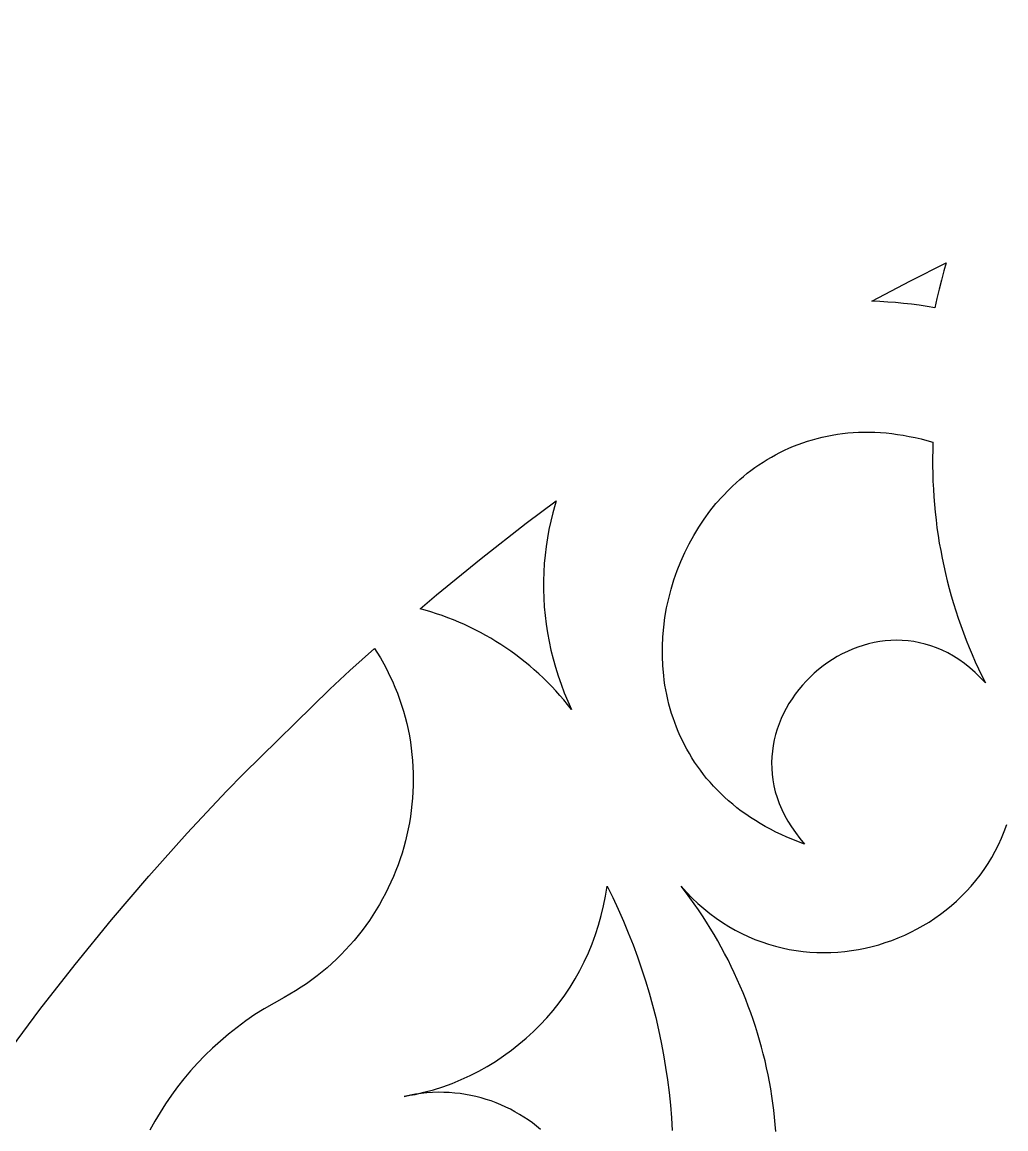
# Model space of a CAD drawing. Extents: x -570 to 570, y -570 to 570.
# Drawn here: x -232.7 to -121.8, y 162.3 to 287.1 of the extents above; entities that cross this region are included whole.
import ezdxf

# ---------------------------------------------------------------- set-up
doc = ezdxf.new("R2010")
doc.units = 0
doc.layers.add('LAYER_1', color=18, linetype='CONTINUOUS')
doc.layers.add('LAYER_2', color=174, linetype='CONTINUOUS')

msp = doc.modelspace()

# ---------------------------------------------------------------- linework, layer by layer
at = {"layer": 'LAYER_1'}
for points in [[(-128.74, 259.09), (-129.02, 258.05), (-129.29, 257.01), (-129.53, 255.97), (-129.76, 254.93), (-130.64, 255.08), (-131.53, 255.21), (-132.41, 255.33), (-133.3, 255.43), (-134.18, 255.52), (-135.07, 255.58), (-135.96, 255.63), (-136.85, 255.67), (-136.87, 255.67), (-132.51, 257.97), (-128.49, 259.98)], [(-136.52, 240.89), (-135.89, 240.86), (-135.26, 240.81), (-134.62, 240.74), (-133.97, 240.65), (-133.32, 240.55), (-132.66, 240.43), (-131.99, 240.29), (-131.32, 240.14), (-130.65, 239.96), (-129.97, 239.77), (-130, 238.89), (-130.01, 238), (-130.01, 237.12), (-130, 236.25), (-129.97, 235.37), (-129.93, 234.49), (-129.88, 233.61), (-129.81, 232.74), (-129.73, 231.87), (-129.63, 231), (-129.52, 230.13), (-129.39, 229.26), (-129.26, 228.4), (-129.1, 227.54), (-128.94, 226.68), (-128.76, 225.82), (-128.57, 224.97), (-128.36, 224.12), (-128.14, 223.27), (-127.91, 222.43), (-127.66, 221.59), (-127.4, 220.75), (-127.13, 219.92), (-126.84, 219.09), (-126.54, 218.27), (-126.22, 217.45), (-125.9, 216.63), (-125.56, 215.82), (-125.2, 215.02), (-124.84, 214.22), (-124.46, 213.42), (-124.06, 212.63), (-124.64, 213.25), (-125.22, 213.81), (-125.82, 214.34), (-126.43, 214.82), (-127.04, 215.25), (-127.66, 215.64), (-128.29, 216), (-128.92, 216.31), (-129.56, 216.58), (-130.2, 216.81), (-130.84, 217), (-131.49, 217.16), (-132.13, 217.28), (-132.78, 217.37), (-133.43, 217.42), (-134.07, 217.43), (-134.71, 217.41), (-135.35, 217.36), (-135.98, 217.28), (-136.61, 217.17), (-137.23, 217.03), (-137.84, 216.86), (-138.45, 216.66), (-139.04, 216.43), (-139.62, 216.18), (-140.2, 215.9), (-140.76, 215.59), (-141.31, 215.26), (-141.84, 214.91), (-142.36, 214.54), (-142.86, 214.14), (-143.35, 213.73), (-143.82, 213.29), (-144.27, 212.84), (-144.7, 212.36), (-145.11, 211.87), (-145.5, 211.37), (-145.86, 210.84), (-146.21, 210.31), (-146.52, 209.75), (-146.82, 209.19), (-147.08, 208.61), (-147.32, 208.02), (-147.54, 207.42), (-147.72, 206.81), (-147.87, 206.19), (-147.99, 205.57), (-148.08, 204.93), (-148.14, 204.29), (-148.16, 203.65), (-148.15, 202.99), (-148.11, 202.34), (-148.03, 201.68), (-147.91, 201.02), (-147.75, 200.35), (-147.55, 199.69), (-147.31, 199.03), (-147.03, 198.36), (-146.71, 197.7), (-146.35, 197.05), (-145.94, 196.39), (-145.49, 195.74), (-144.99, 195.09), (-144.45, 194.45), (-145.13, 194.7), (-145.79, 194.96), (-146.44, 195.24), (-147.07, 195.52), (-147.69, 195.81), (-148.29, 196.12), (-148.88, 196.44), (-149.45, 196.77), (-150, 197.1), (-150.54, 197.45), (-151.07, 197.81), (-151.58, 198.17), (-152.07, 198.55), (-152.55, 198.94), (-153.01, 199.33), (-153.46, 199.73), (-153.9, 200.14), (-154.32, 200.56), (-154.72, 200.99), (-155.11, 201.42), (-155.49, 201.86), (-155.85, 202.31), (-156.19, 202.77), (-156.53, 203.23), (-156.85, 203.7), (-157.15, 204.17), (-157.44, 204.65), (-157.72, 205.14), (-157.98, 205.63), (-158.23, 206.12), (-158.47, 206.62), (-158.69, 207.13), (-158.9, 207.64), (-159.09, 208.15), (-159.28, 208.67), (-159.44, 209.19), (-159.6, 209.72), (-159.74, 210.24), (-159.87, 210.77), (-159.99, 211.31), (-160.09, 211.84), (-160.19, 212.38), (-160.27, 212.92), (-160.33, 213.46), (-160.43, 214.55), (-160.48, 215.64), (-160.47, 216.73), (-160.43, 217.82), (-160.33, 218.91), (-160.19, 220), (-160, 221.08), (-159.77, 222.15), (-159.49, 223.21), (-159.17, 224.26), (-158.81, 225.3), (-158.4, 226.32), (-157.95, 227.32), (-157.46, 228.3), (-156.94, 229.26), (-156.37, 230.2), (-155.76, 231.11), (-155.12, 231.99), (-154.44, 232.84), (-153.72, 233.66), (-152.96, 234.45), (-152.57, 234.83), (-152.17, 235.2), (-151.76, 235.57), (-151.35, 235.92), (-150.92, 236.26), (-150.49, 236.59), (-150.04, 236.92), (-149.59, 237.23), (-149.13, 237.53), (-148.67, 237.82), (-148.19, 238.1), (-147.71, 238.36), (-147.22, 238.62), (-146.72, 238.86), (-146.22, 239.09), (-145.7, 239.31), (-145.18, 239.51), (-144.65, 239.71), (-144.12, 239.89), (-143.57, 240.05), (-143.02, 240.2), (-142.47, 240.34), (-141.9, 240.46), (-141.33, 240.57), (-140.75, 240.67), (-140.17, 240.75), (-139.58, 240.81), (-138.98, 240.86), (-138.38, 240.89), (-137.76, 240.91), (-137.15, 240.91)], [(-172.57, 232.74), (-172.83, 231.81), (-173.06, 230.87), (-173.27, 229.93), (-173.44, 228.98), (-173.59, 228.02), (-173.7, 227.05), (-173.79, 226.09), (-173.85, 225.12), (-173.88, 224.14), (-173.88, 223.17), (-173.85, 222.19), (-173.79, 221.21), (-173.7, 220.23), (-173.58, 219.25), (-173.43, 218.28), (-173.25, 217.3), (-173.04, 216.33), (-172.8, 215.36), (-172.53, 214.39), (-172.23, 213.43), (-171.9, 212.47), (-171.54, 211.52), (-171.15, 210.58), (-170.73, 209.64), (-171.16, 210.18), (-171.59, 210.71), (-172.04, 211.22), (-172.49, 211.73), (-172.96, 212.23), (-173.43, 212.71), (-173.92, 213.19), (-174.41, 213.65), (-174.92, 214.1), (-175.43, 214.54), (-175.95, 214.97), (-176.48, 215.39), (-177.02, 215.8), (-177.56, 216.2), (-178.12, 216.58), (-178.68, 216.95), (-179.25, 217.31), (-179.82, 217.66), (-180.4, 217.99), (-180.99, 218.31), (-181.59, 218.62), (-182.19, 218.92), (-182.8, 219.2), (-183.42, 219.47), (-184.04, 219.73), (-184.66, 219.98), (-185.3, 220.21), (-185.93, 220.42), (-186.57, 220.63), (-187.22, 220.82), (-187.8, 220.97), (-185.93, 222.57), (-180.92, 226.66), (-175.82, 230.64), (-172.44, 233.16)], [(-188.49, 166.2), (-189.61, 165.99), (-188.95, 166.13), (-188.35, 166.23)]]:
    msp.add_lwpolyline(points, close=True, dxfattribs=at)
for points in [[(-234.52, 170.61), (-230.67, 175.79), (-226.69, 180.89), (-222.59, 185.91), (-218.38, 190.84), (-214.06, 195.68), (-209.62, 200.42), (-207.71, 202.37), (-197.97, 211.91), (-195.7, 214.03), (-192.94, 216.5), (-192.66, 216.08), (-192.27, 215.44), (-191.9, 214.79), (-191.55, 214.14), (-191.23, 213.48), (-190.92, 212.82), (-190.63, 212.15), (-190.36, 211.48), (-190.11, 210.8), (-189.88, 210.12), (-189.66, 209.43), (-189.47, 208.75), (-189.3, 208.05), (-189.14, 207.36), (-189, 206.66), (-188.89, 205.96), (-188.79, 205.26), (-188.71, 204.56), (-188.64, 203.86), (-188.6, 203.15), (-188.57, 202.45), (-188.56, 201.74), (-188.57, 201.04), (-188.6, 200.34), (-188.65, 199.64), (-188.71, 198.94), (-188.79, 198.24), (-188.89, 197.55), (-189, 196.85), (-189.13, 196.16), (-189.28, 195.48), (-189.45, 194.8), (-189.63, 194.12), (-189.83, 193.44), (-190.05, 192.78), (-190.28, 192.11), (-190.53, 191.46), (-190.8, 190.8), (-191.08, 190.16), (-191.38, 189.52), (-191.7, 188.89), (-192.03, 188.26), (-192.37, 187.65), (-192.74, 187.04), (-193.11, 186.44), (-193.51, 185.85), (-193.92, 185.27), (-194.34, 184.7), (-194.78, 184.13), (-195.24, 183.58), (-195.71, 183.04), (-196.19, 182.51), (-196.69, 181.99), (-197.21, 181.49), (-197.73, 180.99), (-198.28, 180.51), (-198.84, 180.04), (-199.41, 179.58), (-200, 179.14), (-200.6, 178.71), (-201.21, 178.3), (-201.84, 177.9), (-202.48, 177.51), (-203.14, 177.14), (-204.26, 176.53), (-205.36, 175.89), (-206.42, 175.22), (-207.44, 174.51), (-208.43, 173.78), (-209.39, 173.03), (-210.31, 172.24), (-211.21, 171.44), (-212.06, 170.61), (-212.89, 169.75), (-213.67, 168.87), (-214.43, 167.98), (-215.15, 167.06), (-215.84, 166.12), (-216.49, 165.16), (-217.11, 164.19), (-217.7, 163.2), (-218.25, 162.19)], [(-147.69, 162.03), (-147.75, 162.84), (-147.83, 163.64), (-147.92, 164.44), (-148.03, 165.24), (-148.14, 166.04), (-148.27, 166.84), (-148.41, 167.63), (-148.57, 168.42), (-148.73, 169.21), (-148.91, 170), (-149.11, 170.78), (-149.31, 171.56), (-149.53, 172.34), (-149.75, 173.12), (-150, 173.89), (-150.25, 174.66), (-150.52, 175.42), (-150.79, 176.18), (-151.08, 176.94), (-151.39, 177.69), (-151.7, 178.44), (-152.03, 179.19), (-152.37, 179.93), (-152.72, 180.66), (-153.08, 181.39), (-153.46, 182.12), (-153.84, 182.84), (-154.24, 183.55), (-154.66, 184.26), (-155.08, 184.96), (-155.51, 185.66), (-155.96, 186.35), (-156.42, 187.04), (-156.89, 187.72), (-157.37, 188.39), (-157.87, 189.06), (-158.38, 189.72), (-157.76, 189.03), (-157.12, 188.37), (-156.47, 187.75), (-155.8, 187.17), (-155.12, 186.62), (-154.42, 186.1), (-153.72, 185.62), (-153, 185.17), (-152.28, 184.75), (-151.54, 184.37), (-150.79, 184.02), (-150.04, 183.7), (-149.28, 183.41), (-148.52, 183.16), (-147.74, 182.93), (-146.97, 182.74), (-146.19, 182.58), (-145.41, 182.44), (-144.62, 182.34), (-143.84, 182.27), (-143.05, 182.23), (-142.26, 182.21), (-141.48, 182.23), (-140.7, 182.27), (-139.92, 182.34), (-139.14, 182.44), (-138.37, 182.57), (-137.6, 182.72), (-136.84, 182.9), (-136.09, 183.1), (-135.35, 183.34), (-134.61, 183.59), (-133.88, 183.88), (-133.16, 184.18), (-132.46, 184.52), (-131.77, 184.88), (-131.08, 185.26), (-130.42, 185.66), (-129.76, 186.09), (-129.13, 186.54), (-128.5, 187.02), (-127.9, 187.51), (-127.31, 188.03), (-126.74, 188.58), (-126.19, 189.14), (-125.66, 189.72), (-125.15, 190.33), (-124.67, 190.95), (-124.2, 191.6), (-123.76, 192.26), (-123.35, 192.95), (-122.96, 193.65), (-122.59, 194.37), (-122.25, 195.12), (-121.94, 195.88), (-121.66, 196.65)], [(-174.23, 162.28), (-174.68, 162.65), (-175.14, 163), (-175.61, 163.34), (-176.1, 163.67), (-176.59, 163.97), (-177.1, 164.27), (-177.62, 164.54), (-178.14, 164.8), (-178.68, 165.05), (-179.23, 165.27), (-179.78, 165.48), (-180.34, 165.66), (-180.92, 165.83), (-181.5, 165.98), (-182.08, 166.11), (-182.68, 166.22), (-183.28, 166.31), (-183.89, 166.38), (-184.5, 166.43), (-185.12, 166.45), (-185.75, 166.46), (-186.38, 166.44), (-187.02, 166.39), (-187.66, 166.33), (-188.3, 166.24), (-188.35, 166.23), (-187.39, 166.46), (-186.3, 166.75), (-185.24, 167.09), (-184.19, 167.47), (-183.17, 167.89), (-182.16, 168.35), (-181.18, 168.85), (-180.23, 169.38), (-179.29, 169.95), (-178.38, 170.56), (-177.5, 171.2), (-176.65, 171.87), (-175.82, 172.57), (-175.02, 173.31), (-174.25, 174.08), (-173.51, 174.87), (-172.81, 175.7), (-172.13, 176.55), (-171.49, 177.43), (-170.88, 178.33), (-170.31, 179.26), (-169.77, 180.21), (-169.28, 181.19), (-168.81, 182.19), (-168.39, 183.21), (-168.01, 184.24), (-167.67, 185.3), (-167.37, 186.38), (-167.11, 187.47), (-166.89, 188.58), (-166.72, 189.7), (-166.08, 188.41), (-165.46, 187.1), (-164.88, 185.77), (-164.32, 184.44), (-163.79, 183.1), (-163.29, 181.75), (-162.82, 180.4), (-162.38, 179.03), (-161.97, 177.66), (-161.59, 176.27), (-161.23, 174.89), (-160.91, 173.49), (-160.61, 172.09), (-160.35, 170.68), (-160.11, 169.27), (-159.91, 167.86), (-159.73, 166.44), (-159.58, 165.01), (-159.46, 163.59), (-159.38, 162.16)]]:
    msp.add_lwpolyline(points, dxfattribs=at)
at = {"layer": 'LAYER_2'}
msp.add_lwpolyline([(0, 570, 0.414214), (-570, 0, 0.414214), (0, -570, 0.414214), (570, 0, 0.414214)], format="xyb", close=True, dxfattribs=at)

doc.saveas('drawing.dxf')
